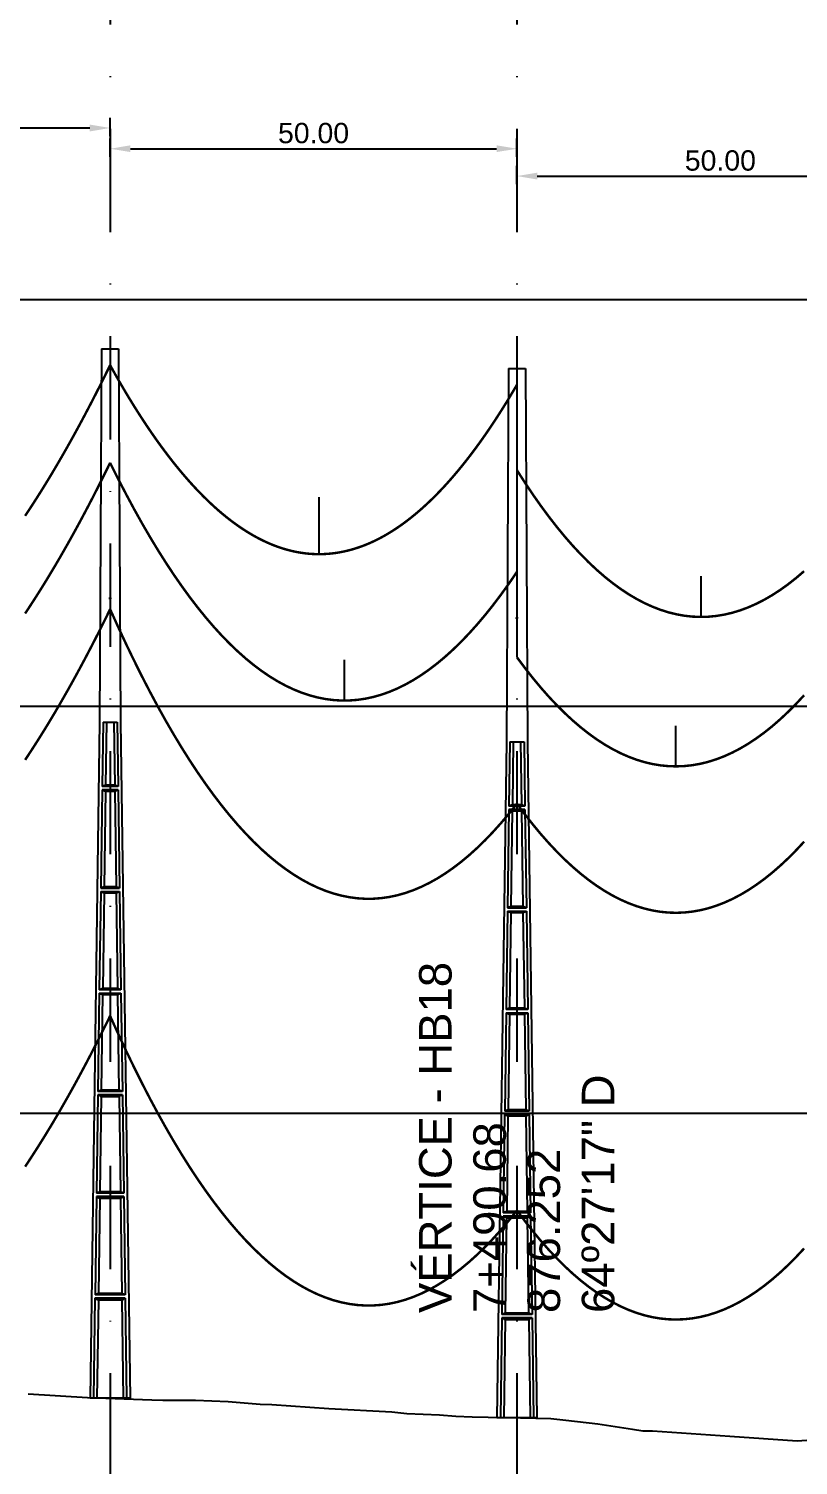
# Model space of a CAD drawing. Header units: metres. Extents: x -121 to 9872, y 3505 to 10721.
# Drawn here: x 7449.5 to 7544.1, y 6233.7 to 6410.3 of the extents above; entities that cross this region are included whole.
import ezdxf

# ---------------------------------------------------------------- set-up
doc = ezdxf.new("R2010")
doc.units = ezdxf.units.M
doc.header["$PDMODE"] = 2
doc.linetypes.add('DASHDOT', pattern=[25.4, 12.7, -6.35, 0, -6.35])
doc.linetypes.add('DASHED', pattern=[0.75, 0.5, -0.25])
for name, color, linetype in [('C-ROAD-PROF', 2, 'DASHED'), ('CON-EOL- FO', 101, 'Continuous'), ('CON-EOL- PROJEÇÃO', 22, 'Continuous'), ('CON-EOL-CA ARBUTUS', 144, 'Continuous'), ('cotas', 7, 'Continuous'), ('GRID', 253, 'Continuous'), ('Perfil - Texto Geral', 7, 'Continuous'), ('POSTE DT', 7, 'Continuous')]:
    doc.layers.add(name, color=color, linetype=linetype)
doc.styles.add('Arial', font='arial.ttf')
doc.styles.get("Standard").update_dxf_attribs({"font": 'arial.ttf'})
doc.dimstyles.new('ISO-25', dxfattribs={"dimtxt": 2.5, "dimasz": 2.5, "dimexe": 1.25, "dimexo": 0.625, "dimtad": 1, "dimzin": 1, "dimtxsty": 'Standard', "dimcen": 2.5, "dimaunit": 1, "dimadec": 3, "dimazin": 3, "dimtfac": 1, "dimtmove": 0, "dimatfit": 3, "dimfxlon": 1, "dimarcsym": 0})

# ---------------------------------------------------------------- blocks, each defined once
blk = doc.blocks.new('*U10')
at = {"layer": 'POSTE DT', "extrusion": (0, 1, 0)}
for p, q in [((-3.31, 406.59), (-4.05, 262)), ((-3.31, 406.59), (3.31, 406.59)), ((3.31, 406.59), (4.06, 262)), ((-4.05, 262), (-7.72, 0)), ((-4.05, 262), (-4.05, 262)), ((-2.73, 262), (-3.08, 237.05)), ((-2.73, 262), (2.75, 262)), ((-1.42, 262), (-1.77, 237.57)), ((1.43, 262), (1.77, 237.57)), ((2.75, 262), (3.1, 237.05)), ((4.06, 262), (7.72, 0)), ((-3.1, 235.74), (-3.63, 197.65)), ((3.11, 235.73), (-3.1, 235.74)), ((3.1, 237.05), (-3.08, 237.05)), ((-1.8, 235.21), (-2.32, 198.19)), ((1.8, 235.21), (2.32, 198.19)), ((3.11, 235.73), (3.65, 197.65)), ((-3.65, 196.34), (-4.19, 158.25)), ((-2.35, 195.8), (-2.87, 158.8)), ((2.35, 195.8), (2.87, 158.8)), ((3.66, 196.34), (4.2, 158.25)), ((-4.21, 156.94), (-4.74, 118.85)), ((-2.9, 156.39), (-3.42, 119.41)), ((2.91, 156.39), (3.42, 119.41)), ((4.21, 156.94), (4.75, 118.85)), ((-4.76, 117.54), (-5.29, 79.45)), ((4.77, 117.54), (-4.76, 117.54)), ((4.75, 118.85), (-4.74, 118.85)), ((-3.46, 116.98), (-3.97, 80.02)), ((3.46, 116.98), (3.98, 80.02)), ((4.77, 117.54), (5.3, 79.45)), ((-5.31, 78.14), (-5.85, 40.06)), ((5.32, 78.14), (-5.31, 78.14)), ((5.3, 79.45), (-5.29, 79.45)), ((5.32, 78.14), (5.85, 40.06)), ((-4.01, 77.57), (-4.53, 40.63)), ((4.01, 77.57), (4.53, 40.63)), ((5.85, 40.06), (-5.85, 40.06)), ((-5.86, 38.74), (-6.41, 0)), ((5.87, 38.74), (-5.86, 38.74)), ((-4.56, 38.17), (-5.1, 0)), ((4.56, 38.17), (5.1, 0)), ((5.87, 38.74), (6.41, 0)), ((-6.41, 0), (-7.72, 0)), ((-5.1, 0), (-6.41, 0)), ((5.1, 0), (-5.1, 0)), ((6.41, 0), (5.1, 0)), ((7.72, 0), (6.41, 0))]:
    blk.add_line(p, q, dxfattribs=at)
at = {"layer": 'POSTE DT', "ltscale": 3}
for points in [[(-3.65, 196.34), (3.66, 196.34)], [(-3.63, 197.65), (3.65, 197.65)], [(-4.21, 156.94), (4.21, 156.94)], [(4.2, 158.25), (-4.19, 158.25)]]:
    blk.add_lwpolyline(points, dxfattribs=at)
at = {"layer": 'POSTE DT'}
for points, knots in [([(0.25, 309.94), (0.25, 309.93), (0.25, 309.93), (0.25, 309.92), (0.25, 309.91), (0.25, 309.9), (0.25, 309.89), (0.24, 309.85), (0.22, 309.82), (0.19, 309.77), (0.16, 309.74), (0.11, 309.71), (0.08, 309.7), (0.01, 309.68), (-0.02, 309.68), (-0.08, 309.7), (-0.11, 309.71), (-0.16, 309.74), (-0.18, 309.76), (-0.21, 309.8), (-0.22, 309.82), (-0.24, 309.85), (-0.24, 309.87), (-0.25, 309.89), (-0.25, 309.9), (-0.25, 309.92), (-0.25, 309.92), (-0.25, 309.93), (-0.25, 309.94), (-0.25, 309.95), (-0.25, 309.95), (-0.25, 309.96), (-0.25, 309.97), (-0.24, 310), (-0.23, 310.02), (-0.21, 310.07), (-0.2, 310.09), (-0.15, 310.14), (-0.13, 310.15), (-0.07, 310.18), (-0.03, 310.19), (0.03, 310.19), (0.06, 310.18), (0.12, 310.16), (0.14, 310.14), (0.18, 310.11), (0.2, 310.09), (0.21, 310.06), (0.22, 310.05), (0.23, 310.04), (0.24, 310.01), (0.24, 309.99), (0.25, 309.97), (0.25, 309.96), (0.25, 309.95), (0.25, 309.94), (0.25, 309.94), (0.25, 309.94), (0.25, 309.94)], [-54.728303, -54.728303, -54.728303, -54.728303, -54.309038, -54.309038, -53.647169, -53.647169, -52.532885, -52.532885, -48.86224, -48.86224, -45.282765, -45.282765, -41.52867, -41.52867, -37.867486, -37.867486, -34.454589, -34.454589, -31.301423, -31.301423, -28.48103, -28.48103, -26.961755, -26.961755, -25.7544, -25.7544, -25.136228, -25.136228, -24.64409, -24.64409, -24.094201, -24.094201, -23.191199, -23.191199, -20.494482, -20.494482, -17.342863, -17.342863, -13.645538, -13.645538, -9.835989, -9.835989, -6.296781, -6.296781, -3.005029, -3.005029, 0, 0, 0, 1.527594, 1.527594, 3.697216, 3.697216, 4.489727, 4.489727, 5.01438, 5.01438, 5.095313, 5.095313, 5.095313, 5.095313]), ([(-3.1, 235.74), (-2.88, 235.65), (-2.67, 235.56), (-2.23, 235.39), (-2.02, 235.3), (-1.8, 235.21)], [0.055576, 0.055576, 0.055576, 0.055576, 56.767409, 56.767409, 113.50757, 113.50757, 113.50757, 113.50757]), ([(-1.77, 237.57), (-1.99, 237.49), (-2.21, 237.4), (-2.64, 237.22), (-2.86, 237.14), (-3.08, 237.05)], [0, 0, 0, 0, 56.660495, 56.660495, 113.412826, 113.412826, 113.412826, 113.412826]), ([(-1.8, 235.21), (-1.2, 235.21), (-0.6, 235.21), (0.6, 235.21), (1.2, 235.21), (1.8, 235.21)], [0, 0, 0, 0, 68.567797, 68.567797, 137.136247, 137.136247, 137.136247, 137.136247]), ([(1.77, 237.57), (1.18, 237.57), (0.59, 237.57), (-0.59, 237.57), (-1.18, 237.57), (-1.77, 237.57)], [0, 0, 0, 0, 67.306894, 67.306894, 134.614447, 134.614447, 134.614447, 134.614447]), ([(3.1, 237.05), (2.87, 237.14), (2.65, 237.23), (2.21, 237.4), (1.99, 237.49), (1.77, 237.57)], [0, 0, 0, 0, 56.738948, 56.738948, 113.38731, 113.38731, 113.38731, 113.38731]), ([(1.8, 235.21), (2.02, 235.3), (2.24, 235.38), (2.68, 235.56), (2.89, 235.65), (3.11, 235.73)], [0, 0, 0, 0, 56.845349, 56.845349, 113.599799, 113.599799, 113.599799, 113.599799]), ([(-3.65, 196.34), (-3.43, 196.25), (-3.22, 196.16), (-2.78, 195.98), (-2.57, 195.89), (-2.35, 195.8)], [0.054307, 0.054307, 0.054307, 0.054307, 63.527131, 63.527131, 127.063246, 127.063246, 127.063246, 127.063246]), ([(-2.32, 198.19), (-2.54, 198.1), (-2.76, 198.01), (-3.2, 197.83), (-3.41, 197.74), (-3.63, 197.65)], [0, 0, 0, 0, 63.412073, 63.412073, 126.777421, 126.777421, 126.777421, 126.777421]), ([(-2.35, 195.8), (-1.57, 195.8), (-0.78, 195.8), (0.79, 195.8), (1.57, 195.8), (2.35, 195.8)], [0, 0, 0, 0, 89.585713, 89.585713, 179.17191, 179.17191, 179.17191, 179.17191]), ([(2.32, 198.19), (1.55, 198.19), (0.77, 198.19), (-0.77, 198.19), (-1.55, 198.19), (-2.32, 198.19)], [0, 0, 0, 0, 88.31008, 88.31008, 176.620652, 176.620652, 176.620652, 176.620652]), ([(3.65, 197.65), (3.43, 197.74), (3.2, 197.83), (2.76, 198.01), (2.54, 198.1), (2.32, 198.19)], [0, 0, 0, 0, 63.488119, 63.488119, 126.880939, 126.880939, 126.880939, 126.880939]), ([(2.35, 195.8), (2.57, 195.89), (2.79, 195.98), (3.23, 196.16), (3.45, 196.25), (3.66, 196.34)], [0, 0, 0, 0, 63.60246, 63.60246, 127.109696, 127.109696, 127.109696, 127.109696]), ([(-4.21, 156.94), (-3.99, 156.85), (-3.77, 156.75), (-3.34, 156.57), (-3.12, 156.48), (-2.9, 156.39)], [0.053423, 0.053423, 0.053423, 0.053423, 70.429742, 70.429742, 140.90167, 140.90167, 140.90167, 140.90167]), ([(-2.87, 158.8), (-3.09, 158.71), (-3.31, 158.62), (-3.75, 158.43), (-3.97, 158.34), (-4.19, 158.25)], [0, 0, 0, 0, 70.301707, 70.301707, 140.590947, 140.590947, 140.590947, 140.590947]), ([(-2.9, 156.39), (-1.94, 156.39), (-0.97, 156.39), (0.97, 156.39), (1.94, 156.39), (2.91, 156.39)], [0, 0, 0, 0, 110.60219, 110.60219, 221.20473, 221.20473, 221.20473, 221.20473]), ([(2.87, 158.8), (1.92, 158.8), (0.96, 158.8), (-0.96, 158.8), (-1.91, 158.8), (-2.87, 158.8)], [0, 0, 0, 0, 109.314454, 109.314454, 218.629264, 218.629264, 218.629264, 218.629264]), ([(4.2, 158.25), (3.98, 158.34), (3.76, 158.44), (3.31, 158.62), (3.09, 158.71), (2.87, 158.8)], [0, 0, 0, 0, 70.379198, 70.379198, 140.659718, 140.659718, 140.659718, 140.659718]), ([(2.91, 156.39), (3.12, 156.48), (3.34, 156.57), (3.78, 156.75), (4, 156.85), (4.21, 156.94)], [0, 0, 0, 0, 70.506649, 70.506649, 140.914701, 140.914701, 140.914701, 140.914701]), ([(-4.76, 117.54), (-4.54, 117.45), (-4.32, 117.35), (-3.89, 117.17), (-3.67, 117.07), (-3.46, 116.98)], [0.052784, 0.052784, 0.052784, 0.052784, 77.438432, 77.438432, 154.950301, 154.950301, 154.950301, 154.950301]), ([(-3.42, 119.41), (-3.64, 119.32), (-3.86, 119.23), (-4.3, 119.04), (-4.52, 118.95), (-4.74, 118.85)], [0, 0, 0, 0, 77.299547, 77.299547, 154.618634, 154.618634, 154.618634, 154.618634]), ([(-3.46, 116.98), (-2.3, 116.98), (-1.15, 116.98), (1.15, 116.98), (2.31, 116.98), (3.46, 116.98)], [0, 0, 0, 0, 131.617604, 131.617604, 263.235447, 263.235447, 263.235447, 263.235447]), ([(3.42, 119.41), (2.28, 119.41), (1.14, 119.41), (-1.14, 119.41), (-2.28, 119.41), (-3.42, 119.41)], [0, 0, 0, 0, 130.319901, 130.319901, 260.640046, 260.640046, 260.640046, 260.640046]), ([(4.75, 118.85), (4.53, 118.95), (4.31, 119.04), (3.87, 119.23), (3.64, 119.32), (3.42, 119.41)], [0, 0, 0, 0, 77.381597, 77.381597, 154.66183, 154.66183, 154.66183, 154.66183]), ([(3.46, 116.98), (3.68, 117.07), (3.89, 117.17), (4.33, 117.35), (4.55, 117.45), (4.77, 117.54)], [0, 0, 0, 0, 77.520013, 77.520013, 154.938747, 154.938747, 154.938747, 154.938747]), ([(-5.31, 78.14), (-5.09, 78.05), (-4.88, 77.95), (-4.44, 77.76), (-4.23, 77.67), (-4.01, 77.57)], [0.052308, 0.052308, 0.052308, 0.052308, 84.527725, 84.527725, 169.158824, 169.158824, 169.158824, 169.158824]), ([(-3.97, 80.02), (-4.19, 79.93), (-4.41, 79.83), (-4.85, 79.64), (-5.07, 79.55), (-5.29, 79.45)], [0, 0, 0, 0, 84.379671, 84.379671, 168.809376, 168.809376, 168.809376, 168.809376]), ([(3.98, 80.02), (2.65, 80.02), (1.33, 80.02), (-1.32, 80.02), (-2.65, 80.02), (-3.97, 80.02)], [0, 0, 0, 0, 151.326157, 151.326157, 302.652465, 302.652465, 302.652465, 302.652465]), ([(5.3, 79.45), (5.08, 79.55), (4.86, 79.64), (4.42, 79.83), (4.2, 79.93), (3.98, 80.02)], [0, 0, 0, 0, 84.46863, 84.46863, 168.833721, 168.833721, 168.833721, 168.833721]), ([(4.01, 77.57), (4.23, 77.67), (4.45, 77.76), (4.88, 77.95), (5.1, 78.05), (5.32, 78.14)], [0, 0, 0, 0, 84.616316, 84.616316, 169.129178, 169.129178, 169.129178, 169.129178]), ([(-4.01, 77.57), (-2.67, 77.57), (-1.34, 77.57), (1.34, 77.57), (2.67, 77.57), (4.01, 77.57)], [0, 0, 0, 0, 152.632212, 152.632212, 305.264569, 305.264569, 305.264569, 305.264569]), ([(-4.53, 40.63), (-4.75, 40.53), (-4.97, 40.44), (-5.41, 40.25), (-5.63, 40.15), (-5.85, 40.06)], [0, 0, 0, 0, 91.523648, 91.523648, 183.126775, 183.126775, 183.126775, 183.126775]), ([(4.53, 40.63), (3.02, 40.63), (1.51, 40.63), (-1.51, 40.63), (-3.02, 40.63), (-4.53, 40.63)], [0, 0, 0, 0, 172.33304, 172.33304, 344.666151, 344.666151, 344.666151, 344.666151]), ([(5.85, 40.06), (5.63, 40.15), (5.41, 40.25), (4.97, 40.44), (4.75, 40.53), (4.53, 40.63)], [0, 0, 0, 0, 91.621326, 91.621326, 183.137324, 183.137324, 183.137324, 183.137324]), ([(-5.86, 38.74), (-5.65, 38.65), (-5.43, 38.55), (-5, 38.36), (-4.78, 38.26), (-4.56, 38.17)], [0.026524, 0.026524, 0.026524, 0.026524, 91.679563, 91.679563, 183.466041, 183.466041, 183.466041, 183.466041]), ([(-4.56, 38.17), (-3.04, 38.17), (-1.52, 38.17), (1.52, 38.17), (3.04, 38.17), (4.56, 38.17)], [0, 0, 0, 0, 173.646192, 173.646192, 347.292451, 347.292451, 347.292451, 347.292451]), ([(4.56, 38.17), (4.78, 38.26), (5, 38.36), (5.43, 38.55), (5.65, 38.65), (5.87, 38.74)], [0, 0, 0, 0, 91.776928, 91.776928, 183.448614, 183.448614, 183.448614, 183.448614])]:
    blk.add_open_spline(points, degree=3, knots=knots, dxfattribs=at)
blk = doc.blocks.new('*D403')
at = {"layer": 'cotas', "color": 0, "lineweight": -2, "transparency": 16777216}
for p, q in [((7384.42, 6397.06), (7384.42, 6399.31)), ((7386.92, 6398.06), (7456.99, 6398.06)), ((7459.49, 6397.06), (7459.49, 6399.31))]:
    blk.add_line(p, q, dxfattribs=at)
at = {"layer": 'cotas', "color": 0, "transparency": 16777216}
for points in [[(7386.92, 6398.48), (7386.92, 6397.64), (7384.42, 6398.06)], [(7456.99, 6398.48), (7456.99, 6397.64), (7459.49, 6398.06)]]:
    blk.add_solid(points, dxfattribs=at)
at = {"layer": 'Defpoints', "color": 0, "transparency": 16777216}
for p in [(7459.49, 6398.06), (7459.49, 6370.9), (7384.42, 6365.57)]:
    blk.add_point(p, dxfattribs=at)
at = {"layer": 'cotas', "color": 0, "transparency": 16777216, "insert": (7421.95, 6399.96), "char_height": 2.5, "attachment_point": 5}
blk.add_mtext('75.06', dxfattribs=at)
blk = doc.blocks.new('*D404')
at = {"layer": 'cotas', "color": 0, "lineweight": -2, "transparency": 16777216}
for p, q in [((7459.49, 6394.51), (7459.49, 6396.76)), ((7509.49, 6394.51), (7509.49, 6396.76)), ((7461.99, 6395.51), (7506.99, 6395.51))]:
    blk.add_line(p, q, dxfattribs=at)
at = {"layer": 'cotas', "color": 0, "transparency": 16777216}
for points in [[(7461.99, 6395.93), (7461.99, 6395.1), (7459.49, 6395.51)], [(7506.99, 6395.93), (7506.99, 6395.1), (7509.49, 6395.51)]]:
    blk.add_solid(points, dxfattribs=at)
at = {"layer": 'Defpoints', "color": 0, "transparency": 16777216}
for p in [(7509.49, 6395.51), (7459.49, 6370.9), (7509.49, 6368.49)]:
    blk.add_point(p, dxfattribs=at)
at = {"layer": 'cotas', "color": 0, "transparency": 16777216, "insert": (7484.49, 6397.42), "char_height": 2.5, "attachment_point": 5}
blk.add_mtext('50.00', dxfattribs=at)
blk = doc.blocks.new('*D405')
at = {"layer": 'cotas', "color": 0, "lineweight": -2, "transparency": 16777216}
for p, q in [((7509.49, 6391.15), (7509.49, 6393.4)), ((7559.49, 6391.15), (7559.49, 6393.4)), ((7511.99, 6392.15), (7556.99, 6392.15))]:
    blk.add_line(p, q, dxfattribs=at)
at = {"layer": 'cotas', "color": 0, "transparency": 16777216}
for points in [[(7511.99, 6392.57), (7511.99, 6391.73), (7509.49, 6392.15)], [(7556.99, 6392.57), (7556.99, 6391.73), (7559.49, 6392.15)]]:
    blk.add_solid(points, dxfattribs=at)
at = {"layer": 'Defpoints', "color": 0, "transparency": 16777216}
for p in [(7559.49, 6392.15), (7509.49, 6368.49), (7559.49, 6366.32)]:
    blk.add_point(p, dxfattribs=at)
at = {"layer": 'cotas', "color": 0, "transparency": 16777216, "insert": (7534.49, 6394.05), "char_height": 2.5, "attachment_point": 5}
blk.add_mtext('50.00', dxfattribs=at)

msp = doc.modelspace()

# ---------------------------------------------------------------- linework, layer by layer
for points in [[(7509.489, 6366.494), (7509.489, 6355.994)], [(7509.489, 6355.994), (7509.489, 6343.494)], [(7509.489, 6343.494), (7509.489, 6332.994)]]:
    msp.add_lwpolyline(points)
at = {"layer": 'C-ROAD-PROF', "color": 0, "linetype": 'Continuous', "lineweight": -3}
msp.add_lwpolyline([(7449.416, 6242.463), (7456.69, 6242.015), (7464.598, 6241.703), (7465.95, 6241.662), (7469.995, 6241.663), (7471.984, 6241.579), (7473.982, 6241.507), (7477.939, 6241.195), (7479.365, 6241.129), (7486.366, 6240.651), (7494.109, 6240.224), (7495.975, 6240.03), (7499.956, 6239.854), (7501.98, 6239.71), (7503.994, 6239.625), (7509.919, 6239.484), (7513.649, 6239.406), (7515.483, 6239.233), (7519.43, 6238.745), (7523.678, 6238.118), (7524.944, 6237.92), (7526.152, 6237.884), (7535.649, 6237.245), (7543.949, 6236.669), (7549.785, 6237.073)], dxfattribs=at)
at = {"layer": 'CON-EOL- FO', "const_width": 0.3}
for points in [[(7449.038, 6320.38), (7449.411, 6320.941), (7449.784, 6321.51), (7450.157, 6322.087), (7450.53, 6322.67), (7450.903, 6323.261), (7451.276, 6323.86), (7451.65, 6324.466), (7452.023, 6325.079), (7452.396, 6325.7), (7452.769, 6326.328), (7453.142, 6326.963), (7453.515, 6327.606), (7453.888, 6328.257), (7454.261, 6328.914), (7454.635, 6329.58), (7455.008, 6330.252), (7455.381, 6330.932), (7455.754, 6331.62), (7456.127, 6332.315), (7456.5, 6333.017), (7456.873, 6333.727), (7457.247, 6334.444), (7457.62, 6335.168), (7457.993, 6335.9), (7458.366, 6336.64), (7458.739, 6337.387), (7459.112, 6338.141), (7459.485, 6338.903)], [(7509.489, 6314.994), (7508.509, 6313.769), (7507.528, 6312.612), (7506.548, 6311.523), (7505.567, 6310.501), (7504.587, 6309.548), (7503.606, 6308.662), (7502.626, 6307.845), (7501.645, 6307.094), (7500.665, 6306.412), (7499.684, 6305.797), (7498.704, 6305.25), (7497.723, 6304.771), (7496.743, 6304.359), (7495.763, 6304.015), (7494.782, 6303.738), (7493.802, 6303.529), (7492.821, 6303.388), (7491.841, 6303.314), (7490.86, 6303.307), (7489.88, 6303.368), (7488.899, 6303.497), (7487.919, 6303.693), (7486.938, 6303.957), (7485.958, 6304.288), (7484.977, 6304.687), (7483.997, 6305.153), (7483.016, 6305.687), (7482.036, 6306.289), (7481.056, 6306.958), (7480.075, 6307.695), (7479.095, 6308.5), (7478.114, 6309.373), (7477.134, 6310.313), (7476.153, 6311.321), (7475.173, 6312.397), (7474.192, 6313.542), (7473.212, 6314.754), (7472.231, 6316.034), (7471.251, 6317.382), (7470.27, 6318.799), (7469.29, 6320.283), (7468.31, 6321.837), (7467.329, 6323.458), (7466.349, 6325.148), (7465.368, 6326.907), (7464.388, 6328.734), (7463.407, 6330.63), (7462.427, 6332.595), (7461.446, 6334.629), (7460.466, 6336.731), (7459.485, 6338.903)], [(7544.781, 6310.324), (7543.801, 6309.27), (7542.821, 6308.284), (7541.84, 6307.366), (7540.86, 6306.515), (7539.88, 6305.732), (7538.899, 6305.017), (7537.919, 6304.37), (7536.939, 6303.79), (7535.958, 6303.277), (7534.978, 6302.833), (7533.998, 6302.456), (7533.017, 6302.146), (7532.037, 6301.904), (7531.056, 6301.73), (7530.076, 6301.623), (7529.096, 6301.584), (7528.115, 6301.612), (7527.135, 6301.707), (7526.155, 6301.87), (7525.174, 6302.101), (7524.194, 6302.399), (7523.214, 6302.765), (7522.233, 6303.198), (7521.253, 6303.699), (7520.273, 6304.268), (7519.292, 6304.904), (7518.312, 6305.608), (7517.332, 6306.379), (7516.351, 6307.219), (7515.371, 6308.126), (7514.391, 6309.101), (7513.41, 6310.143), (7512.43, 6311.254), (7511.45, 6312.433), (7510.469, 6313.679), (7509.489, 6314.994)]]:
    msp.add_lwpolyline(points, dxfattribs=at)
at = {"layer": 'CON-EOL- PROJEÇÃO', "lineweight": 30, "const_width": 0.3}
for points in [[(7449.038, 6270.38), (7449.411, 6270.941), (7449.784, 6271.51), (7450.157, 6272.087), (7450.53, 6272.67), (7450.903, 6273.261), (7451.276, 6273.86), (7451.65, 6274.466), (7452.023, 6275.079), (7452.396, 6275.7), (7452.769, 6276.328), (7453.142, 6276.963), (7453.515, 6277.606), (7453.888, 6278.257), (7454.261, 6278.914), (7454.635, 6279.58), (7455.008, 6280.252), (7455.381, 6280.932), (7455.754, 6281.62), (7456.127, 6282.315), (7456.5, 6283.017), (7456.873, 6283.727), (7457.247, 6284.444), (7457.62, 6285.168), (7457.993, 6285.9), (7458.366, 6286.64), (7458.739, 6287.387), (7459.112, 6288.141), (7459.485, 6288.903)], [(7509.489, 6264.994), (7508.509, 6263.769), (7507.528, 6262.612), (7506.548, 6261.523), (7505.567, 6260.501), (7504.587, 6259.548), (7503.606, 6258.662), (7502.626, 6257.845), (7501.645, 6257.094), (7500.665, 6256.412), (7499.684, 6255.797), (7498.704, 6255.25), (7497.723, 6254.771), (7496.743, 6254.359), (7495.763, 6254.015), (7494.782, 6253.738), (7493.802, 6253.529), (7492.821, 6253.388), (7491.841, 6253.314), (7490.86, 6253.307), (7489.88, 6253.368), (7488.899, 6253.497), (7487.919, 6253.693), (7486.938, 6253.957), (7485.958, 6254.288), (7484.977, 6254.687), (7483.997, 6255.153), (7483.016, 6255.687), (7482.036, 6256.289), (7481.056, 6256.958), (7480.075, 6257.695), (7479.095, 6258.5), (7478.114, 6259.373), (7477.134, 6260.313), (7476.153, 6261.321), (7475.173, 6262.397), (7474.192, 6263.542), (7473.212, 6264.754), (7472.231, 6266.034), (7471.251, 6267.382), (7470.27, 6268.799), (7469.29, 6270.283), (7468.31, 6271.837), (7467.329, 6273.458), (7466.349, 6275.148), (7465.368, 6276.907), (7464.388, 6278.734), (7463.407, 6280.63), (7462.427, 6282.595), (7461.446, 6284.629), (7460.466, 6286.731), (7459.485, 6288.903)], [(7544.781, 6260.324), (7543.801, 6259.27), (7542.821, 6258.284), (7541.84, 6257.366), (7540.86, 6256.515), (7539.88, 6255.732), (7538.899, 6255.017), (7537.919, 6254.37), (7536.939, 6253.79), (7535.958, 6253.277), (7534.978, 6252.833), (7533.998, 6252.456), (7533.017, 6252.146), (7532.037, 6251.904), (7531.056, 6251.73), (7530.076, 6251.623), (7529.096, 6251.584), (7528.115, 6251.612), (7527.135, 6251.707), (7526.155, 6251.87), (7525.174, 6252.101), (7524.194, 6252.399), (7523.214, 6252.765), (7522.233, 6253.198), (7521.253, 6253.699), (7520.273, 6254.268), (7519.292, 6254.904), (7518.312, 6255.608), (7517.332, 6256.379), (7516.351, 6257.219), (7515.371, 6258.126), (7514.391, 6259.101), (7513.41, 6260.143), (7512.43, 6261.254), (7511.45, 6262.433), (7510.469, 6263.679), (7509.489, 6264.994)]]:
    msp.add_lwpolyline(points, dxfattribs=at)
at = {"layer": 'CON-EOL-CA ARBUTUS'}
for p, q in [((7485.168, 6345.671), (7485.168, 6352.671)), ((7532.128, 6337.954), (7532.128, 6342.954)), ((7488.285, 6327.672), (7488.285, 6332.672)), ((7529.014, 6319.583), (7529.014, 6324.583))]:
    msp.add_line(p, q, dxfattribs=at)
at = {"layer": 'CON-EOL-CA ARBUTUS', "const_width": 0.3}
for points in [[(7449.038, 6350.38), (7449.411, 6350.941), (7449.784, 6351.51), (7450.157, 6352.087), (7450.53, 6352.67), (7450.903, 6353.261), (7451.276, 6353.86), (7451.65, 6354.466), (7452.023, 6355.079), (7452.396, 6355.7), (7452.769, 6356.328), (7453.142, 6356.963), (7453.515, 6357.606), (7453.888, 6358.257), (7454.261, 6358.914), (7454.635, 6359.58), (7455.008, 6360.252), (7455.381, 6360.932), (7455.754, 6361.62), (7456.127, 6362.315), (7456.5, 6363.017), (7456.873, 6363.727), (7457.247, 6364.444), (7457.62, 6365.168), (7457.993, 6365.9), (7458.366, 6366.64), (7458.739, 6367.387), (7459.112, 6368.141), (7459.485, 6368.903)], [(7459.485, 6368.903), (7459.734, 6368.454), (7459.983, 6368.009), (7460.232, 6367.569), (7460.48, 6367.133), (7460.729, 6366.702), (7460.978, 6366.275), (7461.227, 6365.853), (7461.475, 6365.434), (7461.724, 6365.021), (7461.973, 6364.611), (7462.222, 6364.206), (7462.47, 6363.806), (7462.719, 6363.41), (7462.968, 6363.018), (7463.217, 6362.631), (7463.466, 6362.248), (7463.714, 6361.869), (7463.963, 6361.495), (7464.212, 6361.125), (7464.461, 6360.76), (7464.709, 6360.399), (7464.958, 6360.042), (7465.207, 6359.69), (7465.456, 6359.342), (7465.704, 6358.999), (7465.953, 6358.66), (7466.202, 6358.325), (7466.451, 6357.995), (7466.699, 6357.669), (7466.948, 6357.348), (7467.197, 6357.031), (7467.446, 6356.718), (7467.694, 6356.41), (7467.943, 6356.106), (7468.192, 6355.806), (7468.441, 6355.511), (7468.689, 6355.22), (7468.938, 6354.934), (7469.187, 6354.652), (7469.436, 6354.374), (7469.685, 6354.101), (7469.933, 6353.832), (7470.182, 6353.567), (7470.431, 6353.307), (7470.68, 6353.051), (7470.928, 6352.8), (7471.177, 6352.553), (7471.426, 6352.31), (7471.675, 6352.072), (7471.923, 6351.838), (7472.172, 6351.608), (7472.421, 6351.383), (7472.67, 6351.162), (7472.918, 6350.945), (7473.167, 6350.733), (7473.416, 6350.526), (7473.665, 6350.322), (7473.913, 6350.123), (7474.162, 6349.928), (7474.411, 6349.738), (7474.66, 6349.552), (7474.909, 6349.37), (7475.157, 6349.193), (7475.406, 6349.02), (7475.655, 6348.852), (7475.904, 6348.687), (7476.152, 6348.528), (7476.401, 6348.372), (7476.65, 6348.221), (7476.899, 6348.074), (7477.147, 6347.932), (7477.396, 6347.794), (7477.645, 6347.66), (7477.894, 6347.531), (7478.142, 6347.406), (7478.391, 6347.285), (7478.64, 6347.169), (7478.889, 6347.057), (7479.137, 6346.949), (7479.386, 6346.846), (7479.635, 6346.747), (7479.884, 6346.652), (7480.133, 6346.562), (7480.381, 6346.476), (7480.63, 6346.395), (7480.879, 6346.318), (7481.128, 6346.245), (7481.376, 6346.176), (7481.625, 6346.112), (7481.874, 6346.053), (7482.123, 6345.997), (7482.371, 6345.946), (7482.62, 6345.899), (7482.869, 6345.857), (7483.118, 6345.819), (7483.366, 6345.785), (7483.615, 6345.756), (7483.864, 6345.731), (7484.113, 6345.711), (7484.361, 6345.694), (7484.61, 6345.682), (7484.859, 6345.675), (7485.108, 6345.671), (7485.356, 6345.673), (7485.605, 6345.678), (7485.854, 6345.688), (7486.103, 6345.702), (7486.352, 6345.721), (7486.6, 6345.743), (7486.849, 6345.771), (7487.098, 6345.802), (7487.347, 6345.838), (7487.595, 6345.878), (7487.844, 6345.923), (7488.093, 6345.972), (7488.342, 6346.025), (7488.59, 6346.083), (7488.839, 6346.145), (7489.088, 6346.211), (7489.337, 6346.282), (7489.585, 6346.357), (7489.834, 6346.436), (7490.083, 6346.52), (7490.332, 6346.608), (7490.58, 6346.7), (7490.829, 6346.797), (7491.078, 6346.898), (7491.327, 6347.004), (7491.576, 6347.113), (7491.824, 6347.228), (7492.073, 6347.346), (7492.322, 6347.469), (7492.571, 6347.596), (7492.819, 6347.728), (7493.068, 6347.864), (7493.317, 6348.004), (7493.566, 6348.149), (7493.814, 6348.298), (7494.063, 6348.451), (7494.312, 6348.609), (7494.561, 6348.771), (7494.809, 6348.937), (7495.058, 6349.108), (7495.307, 6349.283), (7495.556, 6349.463), (7495.804, 6349.647), (7496.053, 6349.835), (7496.302, 6350.027), (7496.551, 6350.224), (7496.8, 6350.426), (7497.048, 6350.631), (7497.297, 6350.841), (7497.546, 6351.056), (7497.795, 6351.275), (7498.043, 6351.498), (7498.292, 6351.725), (7498.541, 6351.957), (7498.79, 6352.193), (7499.038, 6352.434), (7499.287, 6352.679), (7499.536, 6352.928), (7499.785, 6353.182), (7500.033, 6353.44), (7500.282, 6353.702), (7500.531, 6353.969), (7500.78, 6354.24), (7501.028, 6354.516), (7501.277, 6354.796), (7501.526, 6355.08), (7501.775, 6355.369), (7502.023, 6355.662), (7502.272, 6355.959), (7502.521, 6356.261), (7502.77, 6356.567), (7503.019, 6356.878), (7503.267, 6357.193), (7503.516, 6357.512), (7503.765, 6357.836), (7504.014, 6358.164), (7504.262, 6358.496), (7504.511, 6358.833), (7504.76, 6359.174), (7505.009, 6359.52), (7505.257, 6359.87), (7505.506, 6360.224), (7505.755, 6360.583), (7506.004, 6360.946), (7506.252, 6361.314), (7506.501, 6361.686), (7506.75, 6362.062), (7506.999, 6362.443), (7507.247, 6362.828), (7507.496, 6363.218), (7507.745, 6363.612), (7507.994, 6364.01), (7508.243, 6364.413), (7508.491, 6364.82), (7508.74, 6365.232), (7508.989, 6365.648), (7509.238, 6366.068), (7509.486, 6366.493)], [(7449.038, 6338.38), (7449.411, 6338.941), (7449.784, 6339.51), (7450.157, 6340.087), (7450.53, 6340.67), (7450.903, 6341.261), (7451.276, 6341.86), (7451.65, 6342.466), (7452.023, 6343.079), (7452.396, 6343.7), (7452.769, 6344.328), (7453.142, 6344.963), (7453.515, 6345.606), (7453.888, 6346.257), (7454.261, 6346.914), (7454.635, 6347.58), (7455.008, 6348.252), (7455.381, 6348.932), (7455.754, 6349.62), (7456.127, 6350.315), (7456.5, 6351.017), (7456.873, 6351.727), (7457.247, 6352.444), (7457.62, 6353.168), (7457.993, 6353.9), (7458.366, 6354.64), (7458.739, 6355.387), (7459.112, 6356.141), (7459.485, 6356.903)], [(7509.489, 6343.494), (7508.509, 6342.062), (7507.528, 6340.699), (7506.548, 6339.403), (7505.567, 6338.176), (7504.587, 6337.017), (7503.606, 6335.926), (7502.626, 6334.902), (7501.645, 6333.947), (7500.665, 6333.059), (7499.684, 6332.239), (7498.704, 6331.487), (7497.723, 6330.803), (7496.743, 6330.186), (7495.763, 6329.637), (7494.782, 6329.155), (7493.802, 6328.741), (7492.821, 6328.395), (7491.841, 6328.116), (7490.86, 6327.905), (7489.88, 6327.761), (7488.899, 6327.685), (7487.919, 6327.677), (7486.938, 6327.736), (7485.958, 6327.862), (7484.977, 6328.056), (7483.997, 6328.318), (7483.016, 6328.647), (7482.036, 6329.044), (7481.056, 6329.508), (7480.075, 6330.04), (7479.095, 6330.64), (7478.114, 6331.307), (7477.134, 6332.042), (7476.153, 6332.844), (7475.173, 6333.715), (7474.192, 6334.653), (7473.212, 6335.659), (7472.231, 6336.733), (7471.251, 6337.875), (7470.27, 6339.085), (7469.29, 6340.363), (7468.31, 6341.71), (7467.329, 6343.124), (7466.349, 6344.607), (7465.368, 6346.158), (7464.388, 6347.777), (7463.407, 6349.465), (7462.427, 6351.222), (7461.446, 6353.047), (7460.466, 6354.94), (7459.485, 6356.903)], [(7544.781, 6343.58), (7543.801, 6342.742), (7542.821, 6341.971), (7541.84, 6341.268), (7540.86, 6340.632), (7539.88, 6340.064), (7538.899, 6339.564), (7537.919, 6339.131), (7536.939, 6338.766), (7535.958, 6338.469), (7534.978, 6338.239), (7533.998, 6338.076), (7533.017, 6337.981), (7532.037, 6337.954), (7531.056, 6337.994), (7530.076, 6338.102), (7529.096, 6338.277), (7528.115, 6338.519), (7527.135, 6338.829), (7526.155, 6339.207), (7525.174, 6339.652), (7524.194, 6340.165), (7523.214, 6340.746), (7522.233, 6341.394), (7521.253, 6342.11), (7520.273, 6342.893), (7519.292, 6343.745), (7518.312, 6344.664), (7517.332, 6345.651), (7516.351, 6346.705), (7515.371, 6347.828), (7514.391, 6349.019), (7513.41, 6350.278), (7512.43, 6351.604), (7511.45, 6352.999), (7510.469, 6354.463), (7509.489, 6355.994)], [(7544.781, 6328.324), (7543.801, 6327.27), (7542.821, 6326.284), (7541.84, 6325.366), (7540.86, 6324.515), (7539.88, 6323.732), (7538.899, 6323.017), (7537.919, 6322.37), (7536.939, 6321.79), (7535.958, 6321.277), (7534.978, 6320.833), (7533.998, 6320.456), (7533.017, 6320.146), (7532.037, 6319.904), (7531.056, 6319.73), (7530.076, 6319.623), (7529.096, 6319.584), (7528.115, 6319.612), (7527.135, 6319.707), (7526.155, 6319.87), (7525.174, 6320.101), (7524.194, 6320.399), (7523.214, 6320.765), (7522.233, 6321.198), (7521.253, 6321.699), (7520.273, 6322.268), (7519.292, 6322.904), (7518.312, 6323.608), (7517.332, 6324.379), (7516.351, 6325.219), (7515.371, 6326.126), (7514.391, 6327.101), (7513.41, 6328.143), (7512.43, 6329.254), (7511.45, 6330.433), (7510.469, 6331.679), (7509.489, 6332.994)]]:
    msp.add_lwpolyline(points, dxfattribs=at)
at = {"layer": 'GRID', "linetype": 'DASHDOT'}
for p, q in [((7459.485, 7876.973), (7459.485, 5510.205)), ((7509.486, 7876.973), (7509.486, 5510.205))]:
    msp.add_line(p, q, dxfattribs=at)
at = {"layer": 'GRID'}
for points in [[(-30.298, 6376.973), (7827.812, 6376.973)], [(-30.298, 6326.973), (7827.812, 6326.973)], [(-30.298, 6276.973), (7827.812, 6276.973)]]:
    msp.add_lwpolyline(points, dxfattribs=at)

# ---------------------------------------------------------------- block references
at = {"layer": 'POSTE DT', "xscale": 0.3172702451939489, "yscale": 0.3172702451939489, "zscale": 0.3172702451939489}
for p in [(7459.485, 6241.903), (7509.486, 6239.494)]:
    msp.add_blockref('*U10', p, dxfattribs=at)

# ---------------------------------------------------------------- texts
at = {"layer": 'Perfil - Texto Geral', "linetype": 'ByBlock', "insert": (7509.486, 6252.385), "char_height": 4, "attachment_point": 4, "rotation": 90, "style": 'Arial'}
msp.add_mtext('VÉRTICE - HB18\\P7+490.68\\P876.252\\P64º27\'17" D', dxfattribs=at)

# ---------------------------------------------------------------- dimensions: what is measured, and where the dimension line sits
at = {"layer": 'cotas'}
for base, p1, p2, picture, middle in [((7459.485, 6398.06), (7384.421, 6365.566), (7459.485, 6370.905), '*D403', (7421.953, 6399.961)), ((7509.486, 6395.515), (7459.485, 6370.905), (7509.486, 6368.494), '*D404', (7484.486, 6397.416)), ((7559.486, 6392.15), (7509.486, 6368.494), (7559.486, 6366.319), '*D405', (7534.486, 6394.052))]:
    dim = msp.add_linear_dim(base=base, p1=p1, p2=p2, dimstyle='ISO-25', dxfattribs=at)
    dim.commit()
    dim.dimension.update_dxf_attribs({"geometry": picture, "text_midpoint": middle})

doc.saveas('drawing.dxf')
